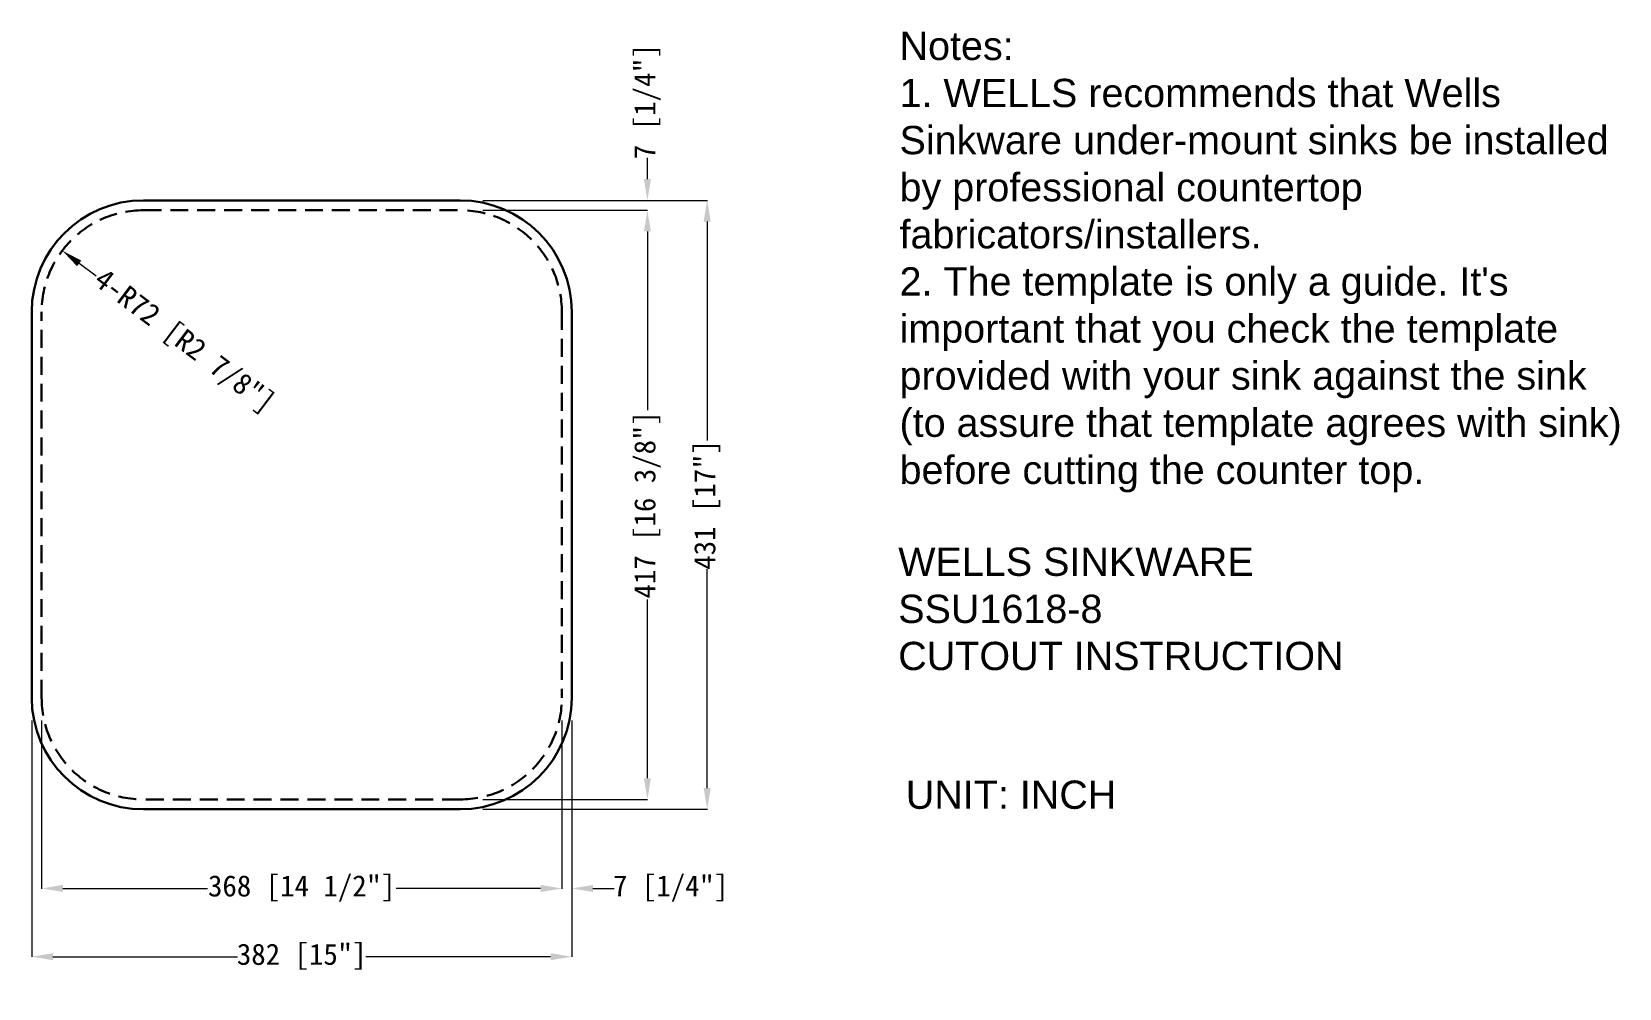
# Model space of a CAD drawing. Header units: millimetres. Extents: x 9738 to 10861, y -57 to 620.
import ezdxf

# ---------------------------------------------------------------- set-up
doc = ezdxf.new("R2010")
doc.units = ezdxf.units.MM
doc.linetypes.add('HIDDENX2', pattern=[19.05, 12.7, -6.35])
doc.layers.get('0').update_dxf_attribs({"lineweight": 35})
doc.layers.add('图层2', color=7, linetype='Continuous')
doc.layers.add('标注', color=80, linetype='Continuous')
doc.layers.add('虚线', color=130, linetype='HIDDENX2', lineweight=35)
doc.styles.get("Standard").update_dxf_attribs({"font": 'SimSun.ttf'})
doc.dimstyles.new('毫米英寸', dxfattribs={"dimtxt": 15, "dimasz": 15, "dimexe": 0.18, "dimexo": 0.0625, "dimgap": 0.09, "dimtad": 0, "dimdec": 1, "dimzin": 12, "dimdsep": 46, "dimtxsty": 'Standard', "dimcen": 0.09, "dimclrd": 3, "dimclre": 3, "dimclrt": 3, "dimadec": 0, "dimazin": 0, "dimtfac": 1, "dimtdec": 1, "dimtofl": 0, "dimtmove": 0, "dimatfit": 3, "dimfxl": 1, "dimtolj": 1, "dimtzin": 0, "dimlwd": 9, "dimlwe": 9, "dimarcsym": 0})

# ---------------------------------------------------------------- blocks, each defined once
blk = doc.blocks.new('*D3')
at = {"layer": 'Defpoints', "color": 0}
for p in [(9745, 133), (10113, 133), (10113, 14)]:
    blk.add_point(p, dxfattribs=at)
at = {"layer": '标注', "color": 3, "lineweight": 9}
for p, q in [((9745, 132.9), (9745, 13.8)), ((10113, 132.9), (10113, 13.8)), ((9760, 14), (9862.3, 14)), ((10098, 14), (9995.7, 14))]:
    blk.add_line(p, q, dxfattribs=at)
at = {"layer": '标注', "color": 3}
for points in [[(9760, 16.5), (9760, 11.5), (9745, 14)], [(10098, 16.5), (10098, 11.5), (10113, 14)]]:
    blk.add_solid(points, dxfattribs=at)
at = {"layer": '标注', "color": 3, "insert": (9929, 14), "char_height": 15, "attachment_point": 5}
blk.add_mtext('\\A1;368 [14 1/2"]', dxfattribs=at)
blk = doc.blocks.new('*D4')
at = {"layer": 'Defpoints', "color": 0}
for p in [(9738, 133), (10120, 133), (10120, -34.3)]:
    blk.add_point(p, dxfattribs=at)
at = {"layer": '标注', "color": 3, "lineweight": 9}
for p, q in [((9738, 132.9), (9738, -34.5)), ((10120, 132.9), (10120, -34.5)), ((9753, -34.3), (9883.6, -34.3)), ((10105, -34.3), (9974.3, -34.3))]:
    blk.add_line(p, q, dxfattribs=at)
at = {"layer": '标注', "color": 3}
for points in [[(9753, -31.8), (9753, -36.8), (9738, -34.3)], [(10105, -31.8), (10105, -36.8), (10120, -34.3)]]:
    blk.add_solid(points, dxfattribs=at)
at = {"layer": '标注', "color": 3, "insert": (9929, -34.3), "char_height": 15, "attachment_point": 5}
blk.add_mtext('\\A1;382 [15"]', dxfattribs=at)
blk = doc.blocks.new('*D5')
at = {"layer": 'Defpoints', "color": 0}
for p in [(10057, 494), (10057, 77), (10173.5, 77)]:
    blk.add_point(p, dxfattribs=at)
at = {"layer": '标注', "color": 3, "lineweight": 9}
for p, q in [((10057.1, 494), (10173.6, 494)), ((10173.5, 479), (10173.5, 352.4)), ((10173.5, 92), (10173.5, 218.6)), ((10057.1, 77), (10173.6, 77))]:
    blk.add_line(p, q, dxfattribs=at)
at = {"layer": '标注', "color": 3}
for points in [[(10171, 479), (10176, 479), (10173.5, 494)], [(10171, 92), (10176, 92), (10173.5, 77)]]:
    blk.add_solid(points, dxfattribs=at)
at = {"layer": '标注', "color": 3, "insert": (10173.5, 285.5), "char_height": 15, "attachment_point": 5, "rotation": 90}
blk.add_mtext('\\A1;417 [16 3/8"]', dxfattribs=at)
blk = doc.blocks.new('*D6')
at = {"layer": 'Defpoints', "color": 0}
for p in [(10057, 501), (10057, 70), (10215.8, 70)]:
    blk.add_point(p, dxfattribs=at)
at = {"layer": '标注', "color": 3, "lineweight": 9}
for p, q in [((10057.1, 501), (10216, 501)), ((10215.8, 486), (10215.8, 331.1)), ((10215.8, 85), (10215.8, 239.9)), ((10057.1, 70), (10216, 70))]:
    blk.add_line(p, q, dxfattribs=at)
at = {"layer": '标注', "color": 3}
for points in [[(10213.3, 486), (10218.3, 486), (10215.8, 501)], [(10213.3, 85), (10218.3, 85), (10215.8, 70)]]:
    blk.add_solid(points, dxfattribs=at)
at = {"layer": '标注', "color": 3, "insert": (10215.8, 285.5), "char_height": 15, "attachment_point": 5, "rotation": 90}
blk.add_mtext('\\A1;431 [17"]', dxfattribs=at)
blk = doc.blocks.new('*D1')
at = {"layer": 'Defpoints', "color": 0}
for p in [(10113, 38.9), (10120, 38.9), (10120, 14)]:
    blk.add_point(p, dxfattribs=at)
at = {"layer": '标注', "color": 3, "lineweight": 9}
for p, q in [((10113, 38.8), (10113, 13.8)), ((10120, 38.8), (10120, 13.8)), ((10098, 14), (10083, 14)), ((10135, 14), (10150, 14))]:
    blk.add_line(p, q, dxfattribs=at)
at = {"layer": '标注', "color": 3}
for points in [[(10098, 16.5), (10098, 11.5), (10113, 14)], [(10135, 16.5), (10135, 11.5), (10120, 14)]]:
    blk.add_solid(points, dxfattribs=at)
at = {"layer": '标注', "color": 3, "insert": (10190, 14), "char_height": 15, "attachment_point": 5}
blk.add_mtext('\\A1;7 [1/4"]', dxfattribs=at)
blk = doc.blocks.new('*D2')
at = {"layer": 'Defpoints', "color": 0}
for p in [(10106.5, 501), (10173.5, 501), (10106.5, 494)]:
    blk.add_point(p, dxfattribs=at)
at = {"layer": '标注', "color": 3, "lineweight": 9}
for p, q in [((10173.5, 516), (10173.5, 531)), ((10106.6, 501), (10173.6, 501)), ((10106.6, 494), (10173.6, 494)), ((10173.5, 479), (10173.5, 464))]:
    blk.add_line(p, q, dxfattribs=at)
at = {"layer": '标注', "color": 3}
for points in [[(10171, 516), (10176, 516), (10173.5, 501)], [(10171, 479), (10176, 479), (10173.5, 494)]]:
    blk.add_solid(points, dxfattribs=at)
at = {"layer": '标注', "color": 3, "insert": (10173.5, 571), "char_height": 15, "attachment_point": 5, "rotation": 90}
blk.add_mtext('\\A1;7 [1/4"]', dxfattribs=at)
blk = doc.blocks.new('*D7')
at = {"layer": 'Defpoints', "color": 0}
for p in [(9759.6, 465.4), (9817, 422)]:
    blk.add_point(p, dxfattribs=at)
at = {"layer": '标注', "color": 3, "lineweight": 9}
blk.add_line((9783.5, 447.3), (9771.5, 456.4), dxfattribs=at)
at = {"layer": '标注', "color": 3}
blk.add_solid([(9773, 458.4), (9770, 454.4), (9759.6, 465.4)], dxfattribs=at)
at = {"layer": '标注', "color": 3, "insert": (9845.4, 400.5), "char_height": 15, "attachment_point": 5, "rotation": 322.9077}
blk.add_mtext('\\A1;4-R72 [R2 7/8"]', dxfattribs=at)

msp = doc.modelspace()

# ---------------------------------------------------------------- linework, layer by layer
at = {"lineweight": 30}
for p, q in [((9816.99, 501), (10040.99, 501)), ((9737.99, 149), (9737.99, 422)), ((10119.99, 422), (10119.99, 149)), ((10040.99, 70), (9816.99, 70))]:
    msp.add_line(p, q, dxfattribs=at)
for centre, start, end in [((9816.99, 422), 90, 180), ((10040.99, 422), 0, 90), ((9816.99, 149), 180, 270), ((10040.99, 149), 270, 0)]:
    msp.add_arc(centre, 79, start, end, dxfattribs=at)
at = {"layer": '虚线', "lineweight": 30}
for p, q in [((9816.99, 494), (10040.99, 494)), ((9744.99, 149), (9744.99, 422)), ((10112.99, 422), (10112.99, 149)), ((10040.99, 77), (9816.99, 77))]:
    msp.add_line(p, q, dxfattribs=at)
for centre, start, end in [((9816.99, 422), 90, 180), ((10040.99, 422), 360, 90), ((9816.99, 149), 180, 270), ((10040.99, 149), 270, 0)]:
    msp.add_arc(centre, 72, start, end, dxfattribs=at)

# ---------------------------------------------------------------- texts
at = {"color": 0, "insert": (10351.88, 620.34), "char_height": 20, "width": 511.3238, "attachment_point": 1}
msp.add_mtext("{\\fArial|b0|i0|c0|p34;\\C4;Notes: \\P1. WELLS recommends that Wells Sinkware under-mount sinks be installed by professional countertop fabricators/installers. \\P2. The template is only a guide. It's important that you check the template provided with your sink against the sink (to assure that template agrees with sink) before cutting the counter top.}", dxfattribs=at)
at = {"layer": '图层2', "insert": (10356.28, 90.37), "char_height": 20, "attachment_point": 1}
msp.add_mtext_dynamic_manual_height_columns('{\\fArial|b0|i0|c0|p34;UNIT: INCH}', width=329.6038, gutter_width=12.5, heights=[0], dxfattribs=at)
at = {"layer": '标注', "insert": (10350.95, 255.23), "char_height": 20, "attachment_point": 1}
msp.add_mtext_dynamic_manual_height_columns('{\\fArial|b0|i0|c0|p34;\\C7;WELLS SINKWARE\\PSSU1618-8\\PCUTOUT INSTRUCTION}', width=384.0442, gutter_width=12.5, heights=[0], dxfattribs=at)

# ---------------------------------------------------------------- dimensions: what is measured, and where the dimension line sits
at = {"layer": '标注'}
for base, p1, p2, picture, middle in [((10173.45, 501), (10106.55, 494), (10106.55, 501), '*D2', (10173.45, 570.97)), ((10215.8, 70), (10056.99, 501), (10056.99, 70), '*D6', (10215.8, 285.5)), ((10173.45, 77), (10056.99, 494), (10056.99, 77), '*D5', (10173.45, 285.5))]:
    dim = msp.add_linear_dim(base=base, p1=p1, p2=p2, angle=90, dimstyle='毫米英寸', dxfattribs=at)
    dim.commit()
    dim.dimension.update_dxf_attribs({"geometry": picture, "text_midpoint": middle})
dim = msp.add_radius_dim(center=(9816.99, 422), mpoint=(9759.56, 465.43), text='4-<>', dimstyle='毫米英寸', dxfattribs=at)
dim.commit()
dim.dimension.update_dxf_attribs({"geometry": '*D7', "text_midpoint": (9845.38, 400.54), "dimtype": 164})
for base, p1, p2, picture, middle in [((10119.99, -34.27), (9737.99, 133), (10119.99, 133), '*D4', (9928.99, -34.27)), ((10112.99, 13.96), (9744.99, 133), (10112.99, 133), '*D3', (9928.99, 13.96)), ((10119.99, 13.96), (10112.99, 38.88), (10119.99, 38.88), '*D1', (10189.95, 13.96))]:
    dim = msp.add_linear_dim(base=base, p1=p1, p2=p2, dimstyle='毫米英寸', dxfattribs=at)
    dim.commit()
    dim.dimension.update_dxf_attribs({"geometry": picture, "text_midpoint": middle})

doc.saveas('drawing.dxf')
